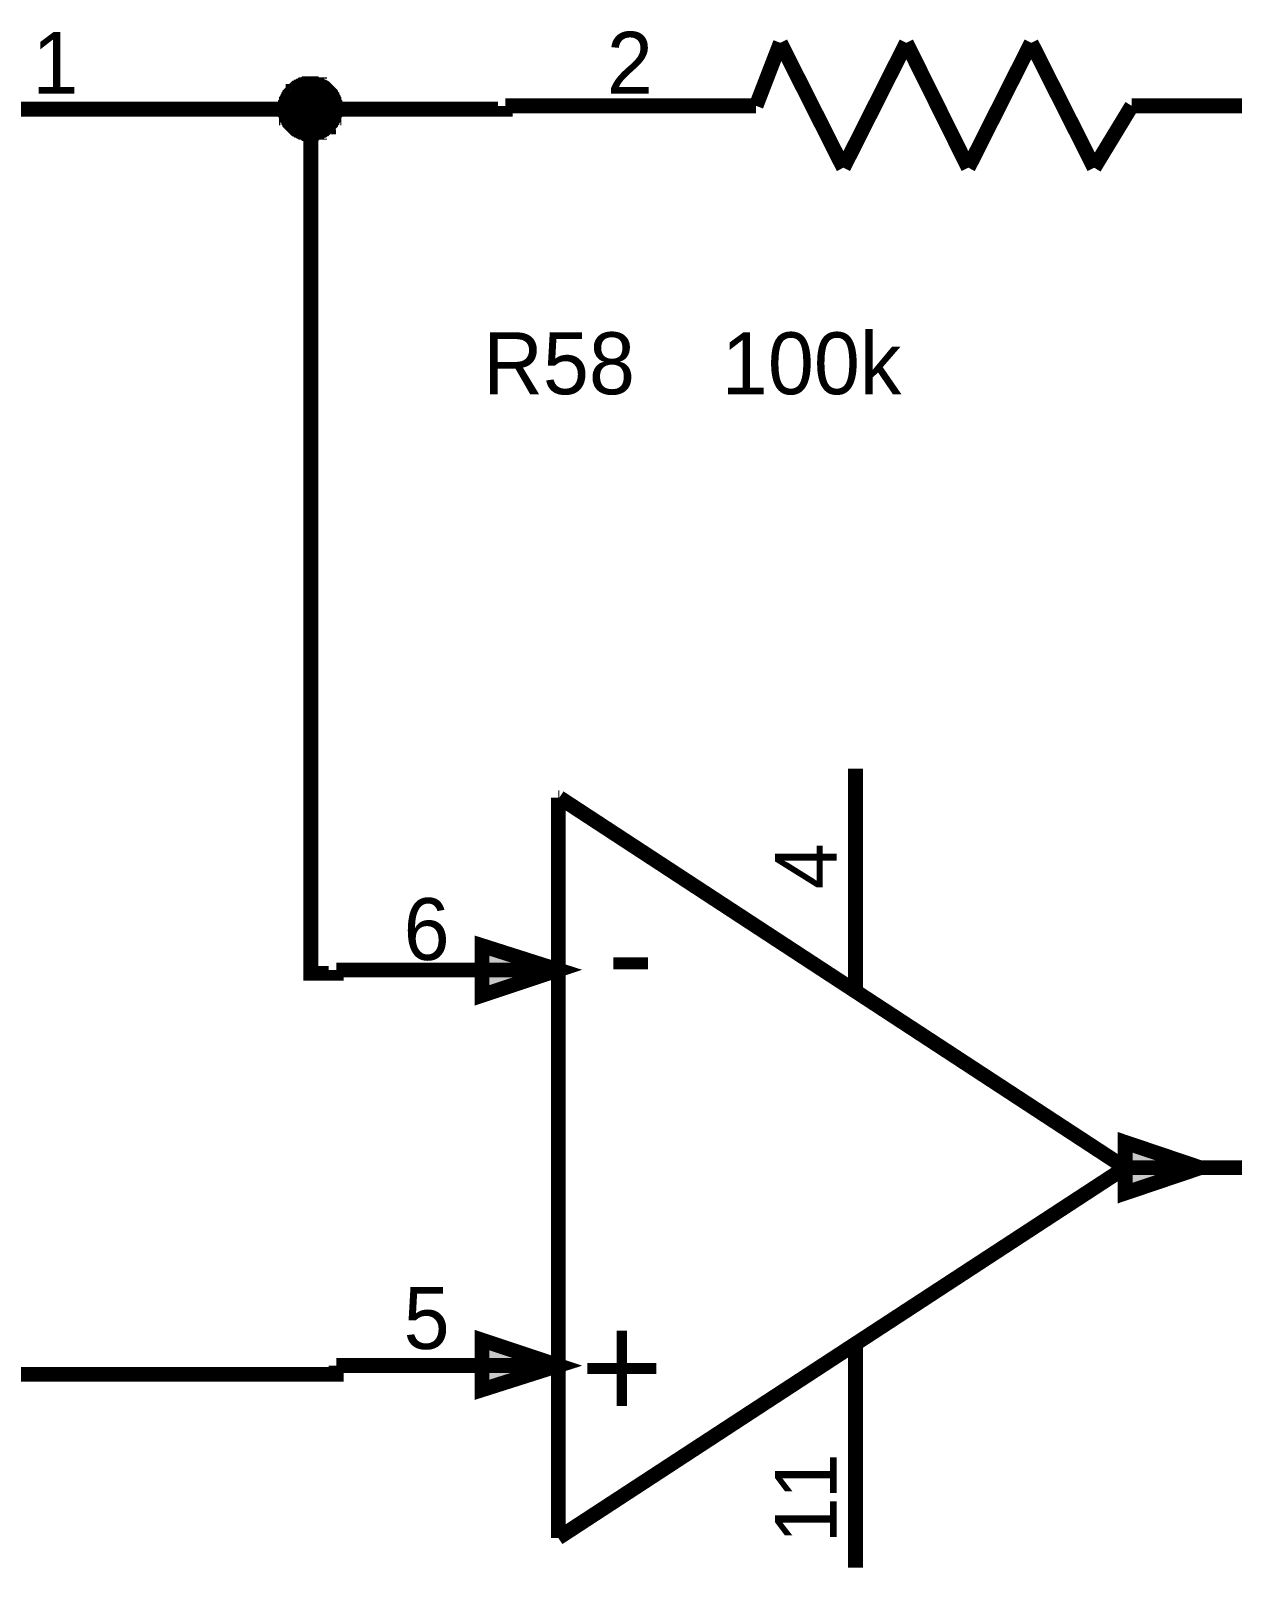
# Model space of a CAD drawing. Header units: millimetres. Extents: x 0 to 800, y 0 to 567.
# Drawn here: x 160.53 to 184.88, y 136.26 to 167.56 of the extents above; entities that cross this region are included whole.
import ezdxf

# ---------------------------------------------------------------- set-up
doc = ezdxf.new("R2010")
doc.units = ezdxf.units.MM
doc.layers.add('Sheet', color=255, linetype='Continuous')

msp = doc.modelspace()

# ---------------------------------------------------------------- linework, layer by layer
at = {"layer": 'Sheet'}
for points, const_width in [([(175.722, 167.319), (175.229, 166.042)], 0.3), ([(176.999, 164.788), (175.722, 167.319)], 0.3), ([(178.275, 167.319), (176.999, 164.788)], 0.3), ([(179.53, 164.788), (178.275, 167.319)], 0.3), ([(180.806, 167.319), (179.53, 164.788)], 0.3), ([(182.083, 164.788), (180.806, 167.319)], 0.3), ([(165.687, 165.975), (165.687, 165.997), (165.687, 166.02), (165.687, 166.064), (165.687, 166.087), (165.709, 166.109), (165.709, 166.132), (165.709, 166.154), (165.732, 166.176), (165.732, 166.199), (165.754, 166.221), (165.754, 166.244), (165.777, 166.266), (165.777, 166.288), (165.799, 166.311), (165.821, 166.333), (165.844, 166.333), (165.844, 166.356), (165.866, 166.378), (165.889, 166.4), (165.911, 166.4), (165.933, 166.423), (165.956, 166.423), (165.978, 166.445), (166.001, 166.445), (166.023, 166.468), (166.045, 166.468), (166.068, 166.468), (166.09, 166.49), (166.113, 166.49), (166.157, 166.49), (166.18, 166.49), (166.202, 166.49)], 0.3), ([(165.687, 165.975), (165.687, 165.997), (165.687, 166.02), (165.687, 166.064), (165.687, 166.087), (165.709, 166.109), (165.709, 166.132), (165.709, 166.154), (165.732, 166.176), (165.732, 166.199), (165.754, 166.221), (165.754, 166.244), (165.777, 166.266), (165.777, 166.288), (165.799, 166.311), (165.821, 166.333), (165.844, 166.333), (165.844, 166.356), (165.866, 166.378), (165.889, 166.4), (165.911, 166.4), (165.933, 166.423), (165.956, 166.423), (165.978, 166.445), (166.001, 166.445), (166.023, 166.468), (166.045, 166.468), (166.068, 166.468), (166.09, 166.49), (166.113, 166.49), (166.157, 166.49), (166.18, 166.49), (166.202, 166.49)], 0.3), ([(165.687, 165.975), (165.687, 165.997), (165.687, 166.02), (165.687, 166.064), (165.687, 166.087), (165.709, 166.109), (165.709, 166.132), (165.709, 166.154), (165.732, 166.176), (165.732, 166.199), (165.754, 166.221), (165.754, 166.244), (165.777, 166.266), (165.777, 166.288), (165.799, 166.311), (165.821, 166.333), (165.844, 166.333), (165.844, 166.356), (165.866, 166.378), (165.889, 166.4), (165.911, 166.4), (165.933, 166.423), (165.956, 166.423), (165.978, 166.445), (166.001, 166.445), (166.023, 166.468), (166.045, 166.468), (166.068, 166.468), (166.09, 166.49), (166.113, 166.49), (166.157, 166.49), (166.18, 166.49), (166.202, 166.49)], 0.3), ([(165.687, 165.975), (165.687, 165.997), (165.687, 166.02), (165.687, 166.064), (165.687, 166.087), (165.709, 166.109), (165.709, 166.132), (165.709, 166.154), (165.732, 166.176), (165.732, 166.199), (165.754, 166.221), (165.754, 166.244), (165.777, 166.266), (165.777, 166.288), (165.799, 166.311), (165.821, 166.333), (165.844, 166.333), (165.844, 166.356), (165.866, 166.378), (165.889, 166.4), (165.911, 166.4), (165.933, 166.423), (165.956, 166.423), (165.978, 166.445), (166.001, 166.445), (166.023, 166.468), (166.045, 166.468), (166.068, 166.468), (166.09, 166.49), (166.113, 166.49), (166.157, 166.49), (166.18, 166.49), (166.202, 166.49)], 0.3), ([(165.687, 165.975), (165.687, 165.997), (165.687, 166.02), (165.687, 166.064), (165.687, 166.087), (165.709, 166.109), (165.709, 166.132), (165.709, 166.154), (165.732, 166.176), (165.732, 166.199), (165.754, 166.221), (165.754, 166.244), (165.777, 166.266), (165.777, 166.288), (165.799, 166.311), (165.821, 166.333), (165.844, 166.333), (165.844, 166.356), (165.866, 166.378), (165.889, 166.4), (165.911, 166.4), (165.933, 166.423), (165.956, 166.423), (165.978, 166.445), (166.001, 166.445), (166.023, 166.468), (166.045, 166.468), (166.068, 166.468), (166.09, 166.49), (166.113, 166.49), (166.157, 166.49), (166.18, 166.49), (166.202, 166.49)], 0.0991), ([(165.687, 165.975), (165.687, 165.997), (165.687, 166.02), (165.687, 166.064), (165.687, 166.087), (165.709, 166.109), (165.709, 166.132), (165.709, 166.154), (165.732, 166.176), (165.732, 166.199), (165.754, 166.221), (165.754, 166.244), (165.777, 166.266), (165.777, 166.288), (165.799, 166.311), (165.821, 166.333), (165.844, 166.333), (165.844, 166.356), (165.866, 166.378), (165.889, 166.4), (165.911, 166.4), (165.933, 166.423), (165.956, 166.423), (165.978, 166.445), (166.001, 166.445), (166.023, 166.468), (166.045, 166.468), (166.068, 166.468), (166.09, 166.49), (166.113, 166.49), (166.157, 166.49), (166.18, 166.49), (166.202, 166.49)], 0.0991), ([(165.687, 165.975), (165.687, 165.997), (165.687, 166.02), (165.687, 166.064), (165.687, 166.087), (165.709, 166.109), (165.709, 166.132), (165.709, 166.154), (165.732, 166.176), (165.732, 166.199), (165.754, 166.221), (165.754, 166.244), (165.777, 166.266), (165.777, 166.288), (165.799, 166.311), (165.821, 166.333), (165.844, 166.333), (165.844, 166.356), (165.866, 166.378), (165.889, 166.4), (165.911, 166.4), (165.933, 166.423), (165.956, 166.423), (165.978, 166.445), (166.001, 166.445), (166.023, 166.468), (166.045, 166.468), (166.068, 166.468), (166.09, 166.49), (166.113, 166.49), (166.157, 166.49), (166.18, 166.49), (166.202, 166.49)], 0.0991), ([(165.687, 165.975), (165.687, 165.997), (165.687, 166.02), (165.687, 166.064), (165.687, 166.087), (165.709, 166.109), (165.709, 166.132), (165.709, 166.154), (165.732, 166.176), (165.732, 166.199), (165.754, 166.221), (165.754, 166.244), (165.777, 166.266), (165.777, 166.288), (165.799, 166.311), (165.821, 166.333), (165.844, 166.333), (165.844, 166.356), (165.866, 166.378), (165.889, 166.4), (165.911, 166.4), (165.933, 166.423), (165.956, 166.423), (165.978, 166.445), (166.001, 166.445), (166.023, 166.468), (166.045, 166.468), (166.068, 166.468), (166.09, 166.49), (166.113, 166.49), (166.157, 166.49), (166.18, 166.49), (166.202, 166.49)], 0.0991), ([(166.202, 166.49), (166.202, 166.49)], 0.3), ([(166.202, 166.49), (166.225, 166.49), (166.247, 166.49), (166.269, 166.49), (166.292, 166.49), (166.314, 166.468), (166.337, 166.468), (166.381, 166.468), (166.381, 166.445), (166.404, 166.445), (166.426, 166.423), (166.449, 166.423), (166.471, 166.4), (166.493, 166.4), (166.516, 166.378), (166.538, 166.356), (166.561, 166.333), (166.561, 166.333), (166.583, 166.311), (166.605, 166.288), (166.605, 166.266), (166.628, 166.244), (166.628, 166.221), (166.65, 166.199), (166.65, 166.176), (166.673, 166.154), (166.673, 166.132), (166.673, 166.109), (166.695, 166.087), (166.695, 166.064), (166.695, 166.02), (166.695, 165.997), (166.695, 165.975)], 0.3), ([(166.202, 166.49), (166.202, 166.49)], 0.3), ([(166.202, 166.49), (166.225, 166.49), (166.247, 166.49), (166.269, 166.49), (166.292, 166.49), (166.314, 166.468), (166.337, 166.468), (166.381, 166.468), (166.381, 166.445), (166.404, 166.445), (166.426, 166.423), (166.449, 166.423), (166.471, 166.4), (166.493, 166.4), (166.516, 166.378), (166.538, 166.356), (166.561, 166.333), (166.561, 166.333), (166.583, 166.311), (166.605, 166.288), (166.605, 166.266), (166.628, 166.244), (166.628, 166.221), (166.65, 166.199), (166.65, 166.176), (166.673, 166.154), (166.673, 166.132), (166.673, 166.109), (166.695, 166.087), (166.695, 166.064), (166.695, 166.02), (166.695, 165.997), (166.695, 165.975)], 0.3), ([(166.202, 166.49), (166.202, 166.49)], 0.3), ([(166.202, 166.49), (166.225, 166.49), (166.247, 166.49), (166.269, 166.49), (166.292, 166.49), (166.314, 166.468), (166.337, 166.468), (166.381, 166.468), (166.381, 166.445), (166.404, 166.445), (166.426, 166.423), (166.449, 166.423), (166.471, 166.4), (166.493, 166.4), (166.516, 166.378), (166.538, 166.356), (166.561, 166.333), (166.561, 166.333), (166.583, 166.311), (166.605, 166.288), (166.605, 166.266), (166.628, 166.244), (166.628, 166.221), (166.65, 166.199), (166.65, 166.176), (166.673, 166.154), (166.673, 166.132), (166.673, 166.109), (166.695, 166.087), (166.695, 166.064), (166.695, 166.02), (166.695, 165.997), (166.695, 165.975)], 0.3), ([(166.202, 166.49), (166.202, 166.49)], 0.3), ([(166.202, 166.49), (166.225, 166.49), (166.247, 166.49), (166.269, 166.49), (166.292, 166.49), (166.314, 166.468), (166.337, 166.468), (166.381, 166.468), (166.381, 166.445), (166.404, 166.445), (166.426, 166.423), (166.449, 166.423), (166.471, 166.4), (166.493, 166.4), (166.516, 166.378), (166.538, 166.356), (166.561, 166.333), (166.561, 166.333), (166.583, 166.311), (166.605, 166.288), (166.605, 166.266), (166.628, 166.244), (166.628, 166.221), (166.65, 166.199), (166.65, 166.176), (166.673, 166.154), (166.673, 166.132), (166.673, 166.109), (166.695, 166.087), (166.695, 166.064), (166.695, 166.02), (166.695, 165.997), (166.695, 165.975)], 0.3), ([(166.202, 166.49), (166.202, 166.49)], 0.0991), ([(166.202, 166.49), (166.225, 166.49), (166.247, 166.49), (166.269, 166.49), (166.292, 166.49), (166.314, 166.468), (166.337, 166.468), (166.381, 166.468), (166.381, 166.445), (166.404, 166.445), (166.426, 166.423), (166.449, 166.423), (166.471, 166.4), (166.493, 166.4), (166.516, 166.378), (166.538, 166.356), (166.561, 166.333), (166.561, 166.333), (166.583, 166.311), (166.605, 166.288), (166.605, 166.266), (166.628, 166.244), (166.628, 166.221), (166.65, 166.199), (166.65, 166.176), (166.673, 166.154), (166.673, 166.132), (166.673, 166.109), (166.695, 166.087), (166.695, 166.064), (166.695, 166.02), (166.695, 165.997), (166.695, 165.975)], 0.0991), ([(166.202, 166.49), (166.202, 166.49)], 0.0991), ([(166.202, 166.49), (166.225, 166.49), (166.247, 166.49), (166.269, 166.49), (166.292, 166.49), (166.314, 166.468), (166.337, 166.468), (166.381, 166.468), (166.381, 166.445), (166.404, 166.445), (166.426, 166.423), (166.449, 166.423), (166.471, 166.4), (166.493, 166.4), (166.516, 166.378), (166.538, 166.356), (166.561, 166.333), (166.561, 166.333), (166.583, 166.311), (166.605, 166.288), (166.605, 166.266), (166.628, 166.244), (166.628, 166.221), (166.65, 166.199), (166.65, 166.176), (166.673, 166.154), (166.673, 166.132), (166.673, 166.109), (166.695, 166.087), (166.695, 166.064), (166.695, 166.02), (166.695, 165.997), (166.695, 165.975)], 0.0991), ([(166.202, 166.49), (166.202, 166.49)], 0.0991), ([(166.202, 166.49), (166.225, 166.49), (166.247, 166.49), (166.269, 166.49), (166.292, 166.49), (166.314, 166.468), (166.337, 166.468), (166.381, 166.468), (166.381, 166.445), (166.404, 166.445), (166.426, 166.423), (166.449, 166.423), (166.471, 166.4), (166.493, 166.4), (166.516, 166.378), (166.538, 166.356), (166.561, 166.333), (166.561, 166.333), (166.583, 166.311), (166.605, 166.288), (166.605, 166.266), (166.628, 166.244), (166.628, 166.221), (166.65, 166.199), (166.65, 166.176), (166.673, 166.154), (166.673, 166.132), (166.673, 166.109), (166.695, 166.087), (166.695, 166.064), (166.695, 166.02), (166.695, 165.997), (166.695, 165.975)], 0.0991), ([(166.202, 166.49), (166.202, 166.49)], 0.0991), ([(166.202, 166.49), (166.225, 166.49), (166.247, 166.49), (166.269, 166.49), (166.292, 166.49), (166.314, 166.468), (166.337, 166.468), (166.381, 166.468), (166.381, 166.445), (166.404, 166.445), (166.426, 166.423), (166.449, 166.423), (166.471, 166.4), (166.493, 166.4), (166.516, 166.378), (166.538, 166.356), (166.561, 166.333), (166.561, 166.333), (166.583, 166.311), (166.605, 166.288), (166.605, 166.266), (166.628, 166.244), (166.628, 166.221), (166.65, 166.199), (166.65, 166.176), (166.673, 166.154), (166.673, 166.132), (166.673, 166.109), (166.695, 166.087), (166.695, 166.064), (166.695, 166.02), (166.695, 165.997), (166.695, 165.975)], 0.0991), ([(158.564, 165.975), (163.649, 165.975)], 0.3), ([(163.649, 165.975), (166.202, 165.975), (170.144, 165.975), (170.144, 166.042)], 0.3), ([(166.202, 165.482), (166.18, 165.482), (166.157, 165.482), (166.113, 165.482), (166.09, 165.482), (166.068, 165.504), (166.045, 165.504), (166.023, 165.504), (166.001, 165.527), (165.978, 165.527), (165.956, 165.549), (165.933, 165.549), (165.911, 165.572), (165.889, 165.572), (165.866, 165.594), (165.844, 165.616), (165.844, 165.616), (165.821, 165.639), (165.799, 165.661), (165.777, 165.684), (165.777, 165.706), (165.754, 165.728), (165.754, 165.751), (165.732, 165.773), (165.732, 165.796), (165.709, 165.796), (165.709, 165.84), (165.709, 165.863), (165.687, 165.885), (165.687, 165.908), (165.687, 165.93), (165.687, 165.952), (165.687, 165.975)], 0.3), ([(165.687, 165.975), (165.687, 165.975)], 0.3), ([(166.202, 165.482), (166.18, 165.482), (166.157, 165.482), (166.113, 165.482), (166.09, 165.482), (166.068, 165.504), (166.045, 165.504), (166.023, 165.504), (166.001, 165.527), (165.978, 165.527), (165.956, 165.549), (165.933, 165.549), (165.911, 165.572), (165.889, 165.572), (165.866, 165.594), (165.844, 165.616), (165.844, 165.616), (165.821, 165.639), (165.799, 165.661), (165.777, 165.684), (165.777, 165.706), (165.754, 165.728), (165.754, 165.751), (165.732, 165.773), (165.732, 165.796), (165.709, 165.796), (165.709, 165.84), (165.709, 165.863), (165.687, 165.885), (165.687, 165.908), (165.687, 165.93), (165.687, 165.952), (165.687, 165.975)], 0.3), ([(165.687, 165.975), (165.687, 165.975)], 0.3), ([(166.202, 165.482), (166.18, 165.482), (166.157, 165.482), (166.113, 165.482), (166.09, 165.482), (166.068, 165.504), (166.045, 165.504), (166.023, 165.504), (166.001, 165.527), (165.978, 165.527), (165.956, 165.549), (165.933, 165.549), (165.911, 165.572), (165.889, 165.572), (165.866, 165.594), (165.844, 165.616), (165.844, 165.616), (165.821, 165.639), (165.799, 165.661), (165.777, 165.684), (165.777, 165.706), (165.754, 165.728), (165.754, 165.751), (165.732, 165.773), (165.732, 165.796), (165.709, 165.796), (165.709, 165.84), (165.709, 165.863), (165.687, 165.885), (165.687, 165.908), (165.687, 165.93), (165.687, 165.952), (165.687, 165.975)], 0.3), ([(165.687, 165.975), (165.687, 165.975)], 0.3), ([(166.202, 165.482), (166.18, 165.482), (166.157, 165.482), (166.113, 165.482), (166.09, 165.482), (166.068, 165.504), (166.045, 165.504), (166.023, 165.504), (166.001, 165.527), (165.978, 165.527), (165.956, 165.549), (165.933, 165.549), (165.911, 165.572), (165.889, 165.572), (165.866, 165.594), (165.844, 165.616), (165.844, 165.616), (165.821, 165.639), (165.799, 165.661), (165.777, 165.684), (165.777, 165.706), (165.754, 165.728), (165.754, 165.751), (165.732, 165.773), (165.732, 165.796), (165.709, 165.796), (165.709, 165.84), (165.709, 165.863), (165.687, 165.885), (165.687, 165.908), (165.687, 165.93), (165.687, 165.952), (165.687, 165.975)], 0.3), ([(165.687, 165.975), (165.687, 165.975)], 0.3), ([(166.202, 165.482), (166.18, 165.482), (166.157, 165.482), (166.113, 165.482), (166.09, 165.482), (166.068, 165.504), (166.045, 165.504), (166.023, 165.504), (166.001, 165.527), (165.978, 165.527), (165.956, 165.549), (165.933, 165.549), (165.911, 165.572), (165.889, 165.572), (165.866, 165.594), (165.844, 165.616), (165.844, 165.616), (165.821, 165.639), (165.799, 165.661), (165.777, 165.684), (165.777, 165.706), (165.754, 165.728), (165.754, 165.751), (165.732, 165.773), (165.732, 165.796), (165.709, 165.796), (165.709, 165.84), (165.709, 165.863), (165.687, 165.885), (165.687, 165.908), (165.687, 165.93), (165.687, 165.952), (165.687, 165.975)], 0.0991), ([(165.687, 165.975), (165.687, 165.975)], 0.0991), ([(166.202, 165.482), (166.18, 165.482), (166.157, 165.482), (166.113, 165.482), (166.09, 165.482), (166.068, 165.504), (166.045, 165.504), (166.023, 165.504), (166.001, 165.527), (165.978, 165.527), (165.956, 165.549), (165.933, 165.549), (165.911, 165.572), (165.889, 165.572), (165.866, 165.594), (165.844, 165.616), (165.844, 165.616), (165.821, 165.639), (165.799, 165.661), (165.777, 165.684), (165.777, 165.706), (165.754, 165.728), (165.754, 165.751), (165.732, 165.773), (165.732, 165.796), (165.709, 165.796), (165.709, 165.84), (165.709, 165.863), (165.687, 165.885), (165.687, 165.908), (165.687, 165.93), (165.687, 165.952), (165.687, 165.975)], 0.0991), ([(165.687, 165.975), (165.687, 165.975)], 0.0991), ([(166.202, 165.482), (166.18, 165.482), (166.157, 165.482), (166.113, 165.482), (166.09, 165.482), (166.068, 165.504), (166.045, 165.504), (166.023, 165.504), (166.001, 165.527), (165.978, 165.527), (165.956, 165.549), (165.933, 165.549), (165.911, 165.572), (165.889, 165.572), (165.866, 165.594), (165.844, 165.616), (165.844, 165.616), (165.821, 165.639), (165.799, 165.661), (165.777, 165.684), (165.777, 165.706), (165.754, 165.728), (165.754, 165.751), (165.732, 165.773), (165.732, 165.796), (165.709, 165.796), (165.709, 165.84), (165.709, 165.863), (165.687, 165.885), (165.687, 165.908), (165.687, 165.93), (165.687, 165.952), (165.687, 165.975)], 0.0991), ([(165.687, 165.975), (165.687, 165.975)], 0.0991), ([(166.202, 165.482), (166.18, 165.482), (166.157, 165.482), (166.113, 165.482), (166.09, 165.482), (166.068, 165.504), (166.045, 165.504), (166.023, 165.504), (166.001, 165.527), (165.978, 165.527), (165.956, 165.549), (165.933, 165.549), (165.911, 165.572), (165.889, 165.572), (165.866, 165.594), (165.844, 165.616), (165.844, 165.616), (165.821, 165.639), (165.799, 165.661), (165.777, 165.684), (165.777, 165.706), (165.754, 165.728), (165.754, 165.751), (165.732, 165.773), (165.732, 165.796), (165.709, 165.796), (165.709, 165.84), (165.709, 165.863), (165.687, 165.885), (165.687, 165.908), (165.687, 165.93), (165.687, 165.952), (165.687, 165.975)], 0.0991), ([(165.687, 165.975), (165.687, 165.975)], 0.0991), ([(166.695, 165.975), (166.695, 165.952), (166.695, 165.93), (166.695, 165.908), (166.695, 165.885), (166.673, 165.863), (166.673, 165.84), (166.673, 165.796), (166.65, 165.796), (166.65, 165.773), (166.628, 165.751), (166.628, 165.728), (166.605, 165.706), (166.605, 165.684), (166.583, 165.661), (166.561, 165.639), (166.561, 165.616), (166.538, 165.616), (166.516, 165.594), (166.493, 165.572), (166.471, 165.572), (166.449, 165.549), (166.426, 165.549), (166.404, 165.527), (166.381, 165.527), (166.381, 165.504), (166.337, 165.504), (166.314, 165.504), (166.292, 165.482), (166.269, 165.482), (166.247, 165.482), (166.225, 165.482), (166.202, 165.482)], 0.3), ([(166.717, 148.526), (166.717, 148.459), (166.202, 148.459), (166.202, 165.975)], 0.3), ([(166.695, 165.975), (166.695, 165.952), (166.695, 165.93), (166.695, 165.908), (166.695, 165.885), (166.673, 165.863), (166.673, 165.84), (166.673, 165.796), (166.65, 165.796), (166.65, 165.773), (166.628, 165.751), (166.628, 165.728), (166.605, 165.706), (166.605, 165.684), (166.583, 165.661), (166.561, 165.639), (166.561, 165.616), (166.538, 165.616), (166.516, 165.594), (166.493, 165.572), (166.471, 165.572), (166.449, 165.549), (166.426, 165.549), (166.404, 165.527), (166.381, 165.527), (166.381, 165.504), (166.337, 165.504), (166.314, 165.504), (166.292, 165.482), (166.269, 165.482), (166.247, 165.482), (166.225, 165.482), (166.202, 165.482)], 0.3), ([(166.695, 165.975), (166.695, 165.952), (166.695, 165.93), (166.695, 165.908), (166.695, 165.885), (166.673, 165.863), (166.673, 165.84), (166.673, 165.796), (166.65, 165.796), (166.65, 165.773), (166.628, 165.751), (166.628, 165.728), (166.605, 165.706), (166.605, 165.684), (166.583, 165.661), (166.561, 165.639), (166.561, 165.616), (166.538, 165.616), (166.516, 165.594), (166.493, 165.572), (166.471, 165.572), (166.449, 165.549), (166.426, 165.549), (166.404, 165.527), (166.381, 165.527), (166.381, 165.504), (166.337, 165.504), (166.314, 165.504), (166.292, 165.482), (166.269, 165.482), (166.247, 165.482), (166.225, 165.482), (166.202, 165.482)], 0.3), ([(166.695, 165.975), (166.695, 165.952), (166.695, 165.93), (166.695, 165.908), (166.695, 165.885), (166.673, 165.863), (166.673, 165.84), (166.673, 165.796), (166.65, 165.796), (166.65, 165.773), (166.628, 165.751), (166.628, 165.728), (166.605, 165.706), (166.605, 165.684), (166.583, 165.661), (166.561, 165.639), (166.561, 165.616), (166.538, 165.616), (166.516, 165.594), (166.493, 165.572), (166.471, 165.572), (166.449, 165.549), (166.426, 165.549), (166.404, 165.527), (166.381, 165.527), (166.381, 165.504), (166.337, 165.504), (166.314, 165.504), (166.292, 165.482), (166.269, 165.482), (166.247, 165.482), (166.225, 165.482), (166.202, 165.482)], 0.3), ([(166.695, 165.975), (166.695, 165.952), (166.695, 165.93), (166.695, 165.908), (166.695, 165.885), (166.673, 165.863), (166.673, 165.84), (166.673, 165.796), (166.65, 165.796), (166.65, 165.773), (166.628, 165.751), (166.628, 165.728), (166.605, 165.706), (166.605, 165.684), (166.583, 165.661), (166.561, 165.639), (166.561, 165.616), (166.538, 165.616), (166.516, 165.594), (166.493, 165.572), (166.471, 165.572), (166.449, 165.549), (166.426, 165.549), (166.404, 165.527), (166.381, 165.527), (166.381, 165.504), (166.337, 165.504), (166.314, 165.504), (166.292, 165.482), (166.269, 165.482), (166.247, 165.482), (166.225, 165.482), (166.202, 165.482)], 0.0991), ([(166.695, 165.975), (166.695, 165.952), (166.695, 165.93), (166.695, 165.908), (166.695, 165.885), (166.673, 165.863), (166.673, 165.84), (166.673, 165.796), (166.65, 165.796), (166.65, 165.773), (166.628, 165.751), (166.628, 165.728), (166.605, 165.706), (166.605, 165.684), (166.583, 165.661), (166.561, 165.639), (166.561, 165.616), (166.538, 165.616), (166.516, 165.594), (166.493, 165.572), (166.471, 165.572), (166.449, 165.549), (166.426, 165.549), (166.404, 165.527), (166.381, 165.527), (166.381, 165.504), (166.337, 165.504), (166.314, 165.504), (166.292, 165.482), (166.269, 165.482), (166.247, 165.482), (166.225, 165.482), (166.202, 165.482)], 0.0991), ([(166.695, 165.975), (166.695, 165.952), (166.695, 165.93), (166.695, 165.908), (166.695, 165.885), (166.673, 165.863), (166.673, 165.84), (166.673, 165.796), (166.65, 165.796), (166.65, 165.773), (166.628, 165.751), (166.628, 165.728), (166.605, 165.706), (166.605, 165.684), (166.583, 165.661), (166.561, 165.639), (166.561, 165.616), (166.538, 165.616), (166.516, 165.594), (166.493, 165.572), (166.471, 165.572), (166.449, 165.549), (166.426, 165.549), (166.404, 165.527), (166.381, 165.527), (166.381, 165.504), (166.337, 165.504), (166.314, 165.504), (166.292, 165.482), (166.269, 165.482), (166.247, 165.482), (166.225, 165.482), (166.202, 165.482)], 0.0991), ([(166.695, 165.975), (166.695, 165.952), (166.695, 165.93), (166.695, 165.908), (166.695, 165.885), (166.673, 165.863), (166.673, 165.84), (166.673, 165.796), (166.65, 165.796), (166.65, 165.773), (166.628, 165.751), (166.628, 165.728), (166.605, 165.706), (166.605, 165.684), (166.583, 165.661), (166.561, 165.639), (166.561, 165.616), (166.538, 165.616), (166.516, 165.594), (166.493, 165.572), (166.471, 165.572), (166.449, 165.549), (166.426, 165.549), (166.404, 165.527), (166.381, 165.527), (166.381, 165.504), (166.337, 165.504), (166.314, 165.504), (166.292, 165.482), (166.269, 165.482), (166.247, 165.482), (166.225, 165.482), (166.202, 165.482)], 0.0991), ([(166.695, 165.975), (166.695, 165.975), (166.695, 165.975), (166.695, 165.975), (166.695, 165.975), (166.695, 165.975), (166.695, 165.975), (166.695, 165.975), (166.695, 165.975), (166.695, 165.975), (166.695, 165.975), (166.695, 165.975), (166.695, 165.975), (166.695, 165.975), (166.695, 165.975), (166.695, 165.975), (166.695, 165.975), (166.695, 165.975), (166.695, 165.975), (166.695, 165.975), (166.695, 165.975), (166.695, 165.975), (166.695, 165.975), (166.695, 165.975), (166.695, 165.975), (166.695, 165.975), (166.695, 165.975), (166.695, 165.975), (166.695, 165.975), (166.695, 165.975), (166.695, 165.975), (166.695, 165.975), (166.695, 165.975)], 0.3), ([(166.695, 165.975), (166.695, 165.975)], 0.3), ([(166.695, 165.975), (166.695, 165.975), (166.695, 165.975), (166.695, 165.975), (166.695, 165.975), (166.695, 165.975), (166.695, 165.975), (166.695, 165.975), (166.695, 165.975), (166.695, 165.975), (166.695, 165.975), (166.695, 165.975), (166.695, 165.975), (166.695, 165.975), (166.695, 165.975), (166.695, 165.975), (166.695, 165.975), (166.695, 165.975), (166.695, 165.975), (166.695, 165.975), (166.695, 165.975), (166.695, 165.975), (166.695, 165.975), (166.695, 165.975), (166.695, 165.975), (166.695, 165.975), (166.695, 165.975), (166.695, 165.975), (166.695, 165.975), (166.695, 165.975), (166.695, 165.975), (166.695, 165.975), (166.695, 165.975)], 0.3), ([(166.695, 165.975), (166.695, 165.975)], 0.3), ([(166.695, 165.975), (166.695, 165.975), (166.695, 165.975), (166.695, 165.975), (166.695, 165.975), (166.695, 165.975), (166.695, 165.975), (166.695, 165.975), (166.695, 165.975), (166.695, 165.975), (166.695, 165.975), (166.695, 165.975), (166.695, 165.975), (166.695, 165.975), (166.695, 165.975), (166.695, 165.975), (166.695, 165.975), (166.695, 165.975), (166.695, 165.975), (166.695, 165.975), (166.695, 165.975), (166.695, 165.975), (166.695, 165.975), (166.695, 165.975), (166.695, 165.975), (166.695, 165.975), (166.695, 165.975), (166.695, 165.975), (166.695, 165.975), (166.695, 165.975), (166.695, 165.975), (166.695, 165.975), (166.695, 165.975)], 0.3), ([(166.695, 165.975), (166.695, 165.975)], 0.3), ([(166.695, 165.975), (166.695, 165.975), (166.695, 165.975), (166.695, 165.975), (166.695, 165.975), (166.695, 165.975), (166.695, 165.975), (166.695, 165.975), (166.695, 165.975), (166.695, 165.975), (166.695, 165.975), (166.695, 165.975), (166.695, 165.975), (166.695, 165.975), (166.695, 165.975), (166.695, 165.975), (166.695, 165.975), (166.695, 165.975), (166.695, 165.975), (166.695, 165.975), (166.695, 165.975), (166.695, 165.975), (166.695, 165.975), (166.695, 165.975), (166.695, 165.975), (166.695, 165.975), (166.695, 165.975), (166.695, 165.975), (166.695, 165.975), (166.695, 165.975), (166.695, 165.975), (166.695, 165.975), (166.695, 165.975)], 0.3), ([(166.695, 165.975), (166.695, 165.975)], 0.3), ([(166.695, 165.975), (166.695, 165.975), (166.695, 165.975), (166.695, 165.975), (166.695, 165.975), (166.695, 165.975), (166.695, 165.975), (166.695, 165.975), (166.695, 165.975), (166.695, 165.975), (166.695, 165.975), (166.695, 165.975), (166.695, 165.975), (166.695, 165.975), (166.695, 165.975), (166.695, 165.975), (166.695, 165.975), (166.695, 165.975), (166.695, 165.975), (166.695, 165.975), (166.695, 165.975), (166.695, 165.975), (166.695, 165.975), (166.695, 165.975), (166.695, 165.975), (166.695, 165.975), (166.695, 165.975), (166.695, 165.975), (166.695, 165.975), (166.695, 165.975), (166.695, 165.975), (166.695, 165.975), (166.695, 165.975)], 0.0991), ([(166.695, 165.975), (166.695, 165.975)], 0.0991), ([(166.695, 165.975), (166.695, 165.975), (166.695, 165.975), (166.695, 165.975), (166.695, 165.975), (166.695, 165.975), (166.695, 165.975), (166.695, 165.975), (166.695, 165.975), (166.695, 165.975), (166.695, 165.975), (166.695, 165.975), (166.695, 165.975), (166.695, 165.975), (166.695, 165.975), (166.695, 165.975), (166.695, 165.975), (166.695, 165.975), (166.695, 165.975), (166.695, 165.975), (166.695, 165.975), (166.695, 165.975), (166.695, 165.975), (166.695, 165.975), (166.695, 165.975), (166.695, 165.975), (166.695, 165.975), (166.695, 165.975), (166.695, 165.975), (166.695, 165.975), (166.695, 165.975), (166.695, 165.975), (166.695, 165.975)], 0.0991), ([(166.695, 165.975), (166.695, 165.975)], 0.0991), ([(166.695, 165.975), (166.695, 165.975), (166.695, 165.975), (166.695, 165.975), (166.695, 165.975), (166.695, 165.975), (166.695, 165.975), (166.695, 165.975), (166.695, 165.975), (166.695, 165.975), (166.695, 165.975), (166.695, 165.975), (166.695, 165.975), (166.695, 165.975), (166.695, 165.975), (166.695, 165.975), (166.695, 165.975), (166.695, 165.975), (166.695, 165.975), (166.695, 165.975), (166.695, 165.975), (166.695, 165.975), (166.695, 165.975), (166.695, 165.975), (166.695, 165.975), (166.695, 165.975), (166.695, 165.975), (166.695, 165.975), (166.695, 165.975), (166.695, 165.975), (166.695, 165.975), (166.695, 165.975), (166.695, 165.975)], 0.0991), ([(166.695, 165.975), (166.695, 165.975)], 0.0991), ([(166.695, 165.975), (166.695, 165.975), (166.695, 165.975), (166.695, 165.975), (166.695, 165.975), (166.695, 165.975), (166.695, 165.975), (166.695, 165.975), (166.695, 165.975), (166.695, 165.975), (166.695, 165.975), (166.695, 165.975), (166.695, 165.975), (166.695, 165.975), (166.695, 165.975), (166.695, 165.975), (166.695, 165.975), (166.695, 165.975), (166.695, 165.975), (166.695, 165.975), (166.695, 165.975), (166.695, 165.975), (166.695, 165.975), (166.695, 165.975), (166.695, 165.975), (166.695, 165.975), (166.695, 165.975), (166.695, 165.975), (166.695, 165.975), (166.695, 165.975), (166.695, 165.975), (166.695, 165.975), (166.695, 165.975)], 0.0991), ([(166.695, 165.975), (166.695, 165.975)], 0.0991), ([(175.229, 166.042), (170.144, 166.042)], 0.3), ([(175.229, 166.042), (174.467, 166.042)], 0.3), ([(182.845, 166.042), (182.083, 164.788)], 0.3), ([(182.845, 166.042), (187.929, 166.042)], 0.3), ([(182.845, 166.042), (183.606, 166.042)], 0.3), ([(177.245, 148.101), (177.245, 152.603)], 0.3), ([(171.22, 152.02), (171.242, 152.02)], 0.3), ([(171.22, 137.013), (171.22, 152.02)], 0.3), ([(171.242, 152.02), (182.71, 144.517)], 0.3), ([(171.22, 148.526), (166.717, 148.526)], 0.3), ([(182.71, 144.517), (171.22, 137.013)], 0.3), ([(182.71, 144.517), (187.213, 144.517)], 0.3), ([(177.245, 140.911), (177.245, 136.408)], 0.3), ([(154.353, 140.328), (158.922, 140.328), (159.012, 140.328), (166.717, 140.328), (166.717, 140.507)], 0.3), ([(171.22, 140.507), (166.717, 140.507)], 0.3)]:
    msp.add_lwpolyline(points, dxfattribs=dict(at, const_width=const_width))
at = {"layer": 'Sheet', "const_width": 0.508}
msp.add_lwpolyline([(165.928, 165.994, 1), (166.436, 165.994, 1)], format="xyb", close=True, dxfattribs=at)
at = {"layer": 'Sheet'}
for points, const_width in [([(169.674, 149.019), (171.22, 148.526), (169.674, 148.011), (169.674, 149.019)], 0.3), ([(169.674, 149.019), (171.22, 148.526), (169.674, 148.011), (169.674, 149.019)], 0.0991), ([(184.234, 144.517), (182.71, 145.032), (182.71, 144.002), (184.234, 144.517)], 0.3), ([(184.234, 144.517), (182.71, 145.032), (182.71, 144.002), (184.234, 144.517)], 0.0991), ([(169.674, 141.023), (171.22, 140.507), (169.674, 140.015), (169.674, 141.023)], 0.3), ([(169.674, 141.023), (171.22, 140.507), (169.674, 140.015), (169.674, 141.023)], 0.0991)]:
    msp.add_lwpolyline(points, close=True, dxfattribs=dict(at, const_width=const_width))
for points in [[(169.625, 147.949), (171.355, 148.526), (169.625, 149.103)], [(182.648, 143.949), (184.379, 144.526), (182.648, 145.103)], [(169.625, 139.949), (171.355, 140.526), (169.625, 141.103)]]:
    msp.add_solid(points, dxfattribs=at)

# ---------------------------------------------------------------- texts
for s, height, p in [('1', 1.254, (160.558, 166.288)), ('2', 1.254, (172.205, 166.288)), ('R58', 1.2543, (169.696, 160.196)), ('100k', 1.2543, (174.535, 160.196)), ('6', 1.254, (168.084, 148.728)), ('-', 2.15, (172.205, 147.832)), ('5', 1.254, (168.084, 140.843)), ('+', 2.15, (171.668, 139.41))]:
    msp.add_text(s, height=height, dxfattribs=at).set_placement(p)
for s, p in [('4', (176.864, 150.161)), ('1', (176.864, 137.797)), ('1', (176.864, 136.901))]:
    msp.add_text(s, height=1.254, rotation=90, dxfattribs=at).set_placement(p)

doc.saveas('drawing.dxf')
